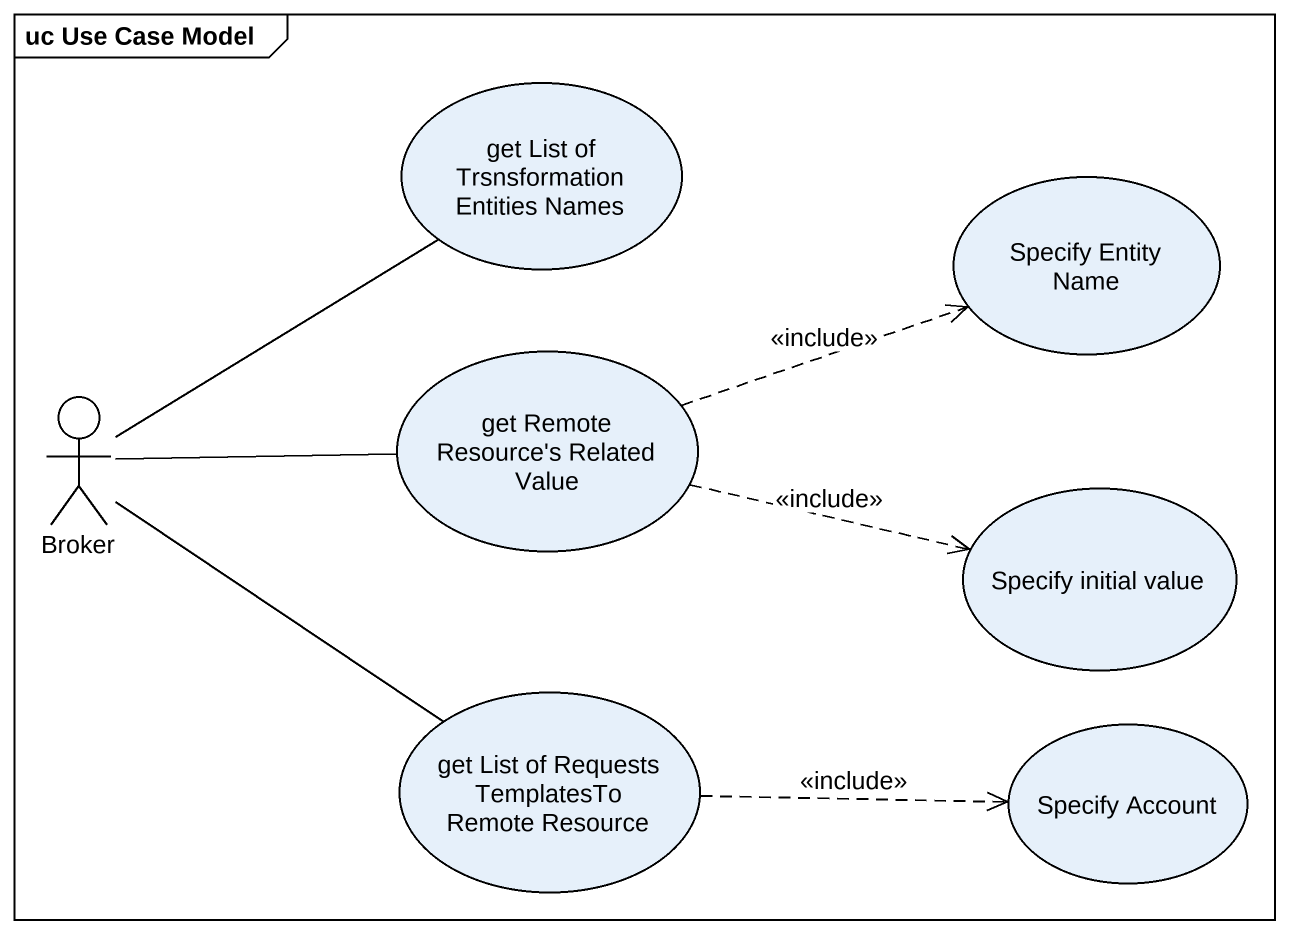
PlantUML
@startuml
mainframe uc Use Case Model
usecase "get List of Trsnsformation Entities Names" as get_List_of_Trsnsformation
usecase "Specify Entity Name" as Specify_Entity_Name
usecase "get Remote Resource's Related Value" as get_Remote_Resource_s
actor Broker
usecase "Specify initial value" as Specify_initial_value
usecase "get List of Requests TemplatesTo Remote Resource" as get_List_of_Requests
usecase "Specify Account" as Specify_Account
get_Remote_Resource_s .right.> Specify_Entity_Name : <<include>>
get_Remote_Resource_s .right.> Specify_initial_value : <<include>>
Broker -up- get_List_of_Trsnsformation
Broker -right- get_Remote_Resource_s
Broker -- get_List_of_Requests
get_List_of_Requests .right.> Specify_Account : <<include>>
@enduml
